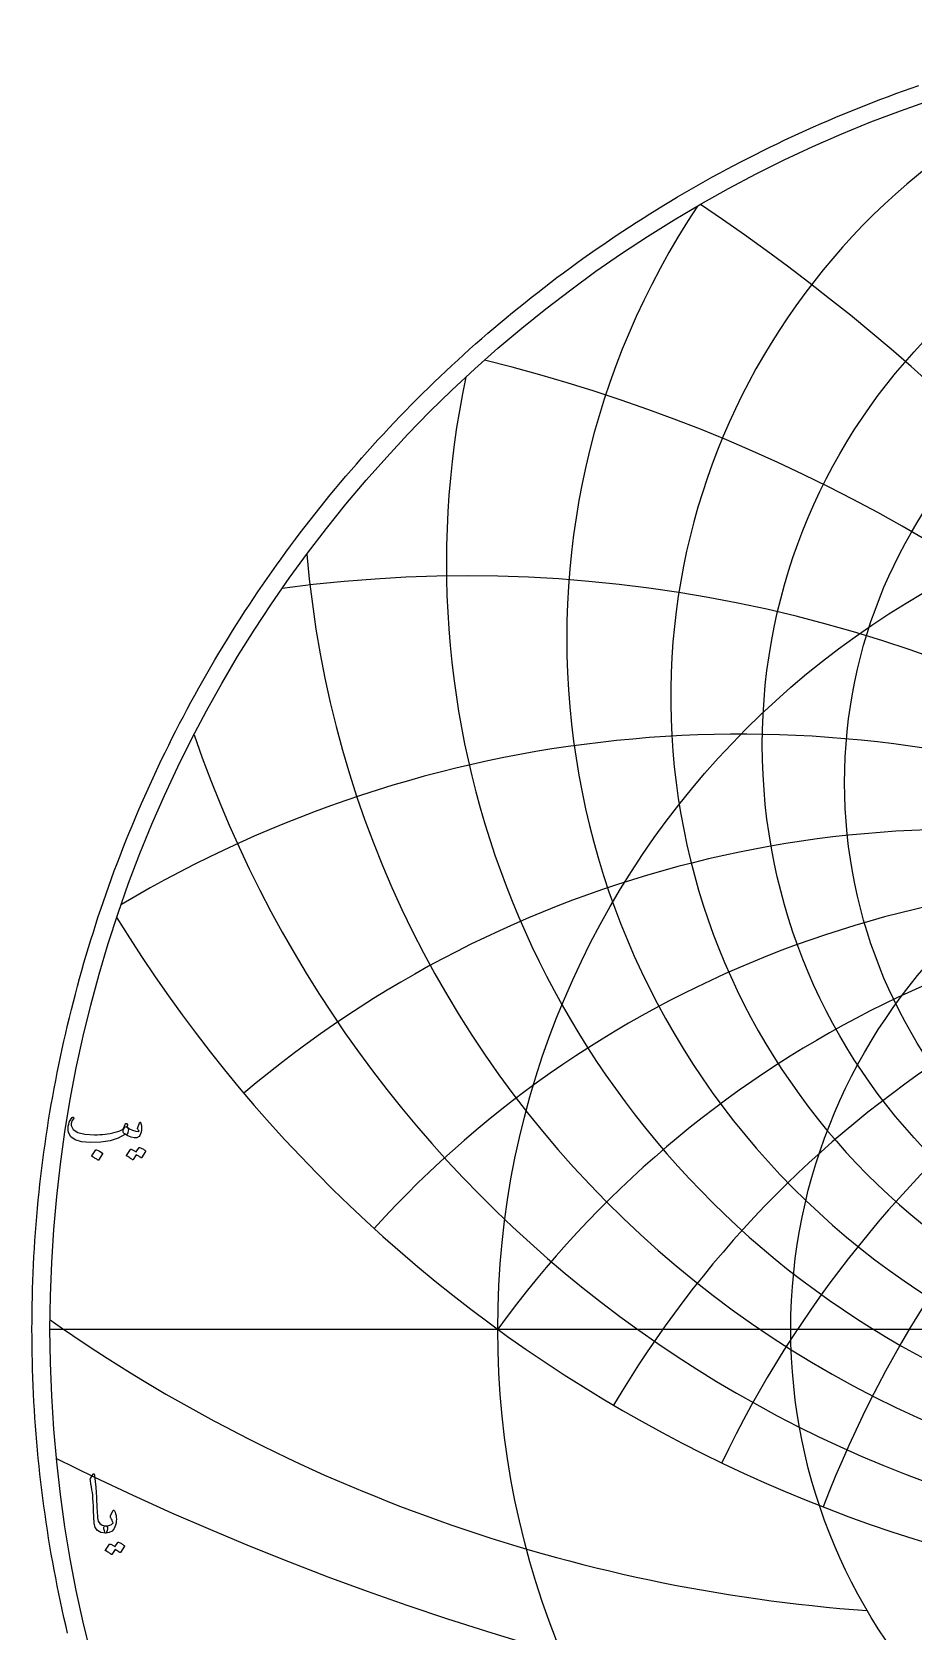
# Model space of a CAD drawing. Header units: millimetres. Extents: x -55 to 55, y -55 to 56.
# Drawn here: x -54.8 to -18, y -12.6 to 54 of the extents above; entities that cross this region are included whole.
import ezdxf

# ---------------------------------------------------------------- set-up
doc = ezdxf.new("R2010")
doc.units = ezdxf.units.MM
for name, color, linetype in [('CUT_OUTER', 1, 'Continuous'), ('ENGRAVE', 7, 'Continuous'), ('ENGRAVE_FINE', 8, 'Continuous'), ('TEXT', 5, 'Continuous')]:
    doc.layers.add(name, color=color, linetype=linetype)

msp = doc.modelspace()

# ---------------------------------------------------------------- linework, layer by layer
at = {"layer": 'CUT_OUTER'}
msp.add_lwpolyline([(-53.2685, -12.6504), (-53.3451, -12.3233), (-53.4197, -11.9958), (-53.4923, -11.6678), (-53.5629, -11.3393), (-53.6314, -11.0105), (-53.698, -10.6812), (-53.7625, -10.3515), (-53.825, -10.0214), (-53.8855, -9.691), (-53.944, -9.3602), (-54.0004, -9.029), (-54.0548, -8.6975), (-54.1071, -8.3656), (-54.1574, -8.0335), (-54.2057, -7.701), (-54.2519, -7.3683), (-54.2961, -7.0353), (-54.3383, -6.702), (-54.3784, -6.3684), (-54.4164, -6.0347), (-54.4524, -5.7007), (-54.4864, -5.3664), (-54.5183, -5.032), (-54.5481, -4.6974), (-54.5759, -4.3626), (-54.6017, -4.0277), (-54.6253, -3.6926), (-54.647, -3.3573), (-54.6665, -3.0219), (-54.6841, -2.6865), (-54.6995, -2.3509), (-54.7129, -2.0152), (-54.7242, -1.6794), (-54.7335, -1.3436), (-54.7407, -1.0078), (-54.7459, -0.6719), (-54.749, -0.3359), (-54.75, 0), (-54.749, 0.3359), (-54.7459, 0.6719), (-54.7407, 1.0078), (-54.7335, 1.3436), (-54.7242, 1.6794), (-54.7129, 2.0152), (-54.6995, 2.3509), (-54.6841, 2.6865), (-54.6665, 3.0219), (-54.647, 3.3573), (-54.6253, 3.6926), (-54.6017, 4.0277), (-54.5759, 4.3626), (-54.5481, 4.6974), (-54.5183, 5.032), (-54.4864, 5.3664), (-54.4524, 5.7007), (-54.4164, 6.0347), (-54.3784, 6.3684), (-54.3383, 6.702), (-54.2961, 7.0353), (-54.2519, 7.3683), (-54.2057, 7.701), (-54.1574, 8.0335), (-54.1071, 8.3656), (-54.0548, 8.6975), (-54.0004, 9.029), (-53.944, 9.3602), (-53.8855, 9.691), (-53.825, 10.0214), (-53.7625, 10.3515), (-53.698, 10.6812), (-53.6314, 11.0105), (-53.5629, 11.3393), (-53.4923, 11.6678), (-53.4197, 11.9958), (-53.3451, 12.3233), (-53.2685, 12.6504), (-53.1898, 12.977), (-53.1092, 13.3032), (-53.0266, 13.6288), (-52.942, 13.9539), (-52.8553, 14.2785), (-52.7667, 14.6025), (-52.6761, 14.926), (-52.5836, 15.249), (-52.489, 15.5713), (-52.3925, 15.8931), (-52.294, 16.2143), (-52.1935, 16.5348), (-52.0911, 16.8548), (-51.9867, 17.1741), (-51.8803, 17.4927), (-51.772, 17.8107), (-51.6617, 18.1281), (-51.5495, 18.4447), (-51.4354, 18.7607), (-51.3193, 19.0759), (-51.2013, 19.3905), (-51.0814, 19.7043), (-50.9595, 20.0173), (-50.8357, 20.3296), (-50.71, 20.6412), (-50.5824, 20.9519), (-50.4529, 21.2619), (-50.3215, 21.5711), (-50.1882, 21.8794), (-50.053, 22.187), (-49.9159, 22.4937), (-49.7769, 22.7995), (-49.6361, 23.1045), (-49.4934, 23.4086), (-49.3488, 23.7119), (-49.2024, 24.0142), (-49.0542, 24.3157), (-48.904, 24.6162), (-48.7521, 24.9158), (-48.5983, 25.2145), (-48.4426, 25.5122), (-48.2852, 25.809), (-48.1259, 26.1048), (-47.9648, 26.3996), (-47.802, 26.6934), (-47.6373, 26.9862), (-47.4708, 27.278), (-47.3025, 27.5687), (-47.1325, 27.8585), (-46.9606, 28.1471), (-46.787, 28.4347), (-46.6117, 28.7213), (-46.4346, 29.0067), (-46.2557, 29.2911), (-46.0751, 29.5744), (-45.8928, 29.8565), (-45.7087, 30.1376), (-45.523, 30.4175), (-45.3355, 30.6962), (-45.1463, 30.9738), (-44.9554, 31.2502), (-44.7628, 31.5255), (-44.5685, 31.7996), (-44.3725, 32.0724), (-44.1749, 32.3441), (-43.9756, 32.6145), (-43.7747, 32.8838), (-43.5721, 33.1517), (-43.3678, 33.4185), (-43.162, 33.6839), (-42.9545, 33.9481), (-42.7454, 34.2111), (-42.5346, 34.4727), (-42.3223, 34.733), (-42.1084, 34.9921), (-41.8929, 35.2498), (-41.6758, 35.5062), (-41.4572, 35.7612), (-41.237, 36.0149), (-41.0152, 36.2673), (-40.7919, 36.5182), (-40.5671, 36.7679), (-40.3407, 37.0161), (-40.1128, 37.2629), (-39.8834, 37.5083), (-39.6525, 37.7523), (-39.4201, 37.9949), (-39.1863, 38.2361), (-38.9509, 38.4758), (-38.7141, 38.7141), (-38.4758, 38.9509), (-38.2361, 39.1863), (-37.9949, 39.4201), (-37.7523, 39.6525), (-37.5083, 39.8834), (-37.2629, 40.1128), (-37.0161, 40.3407), (-36.7679, 40.5671), (-36.5182, 40.7919), (-36.2673, 41.0152), (-36.0149, 41.237), (-35.7612, 41.4572), (-35.5062, 41.6758), (-35.2498, 41.8929), (-34.9921, 42.1084), (-34.733, 42.3223), (-34.4727, 42.5346), (-34.2111, 42.7454), (-33.9481, 42.9545), (-33.6839, 43.162), (-33.4185, 43.3678), (-33.1517, 43.5721), (-32.8838, 43.7747), (-32.6145, 43.9756), (-32.3441, 44.1749), (-32.0724, 44.3725), (-31.7996, 44.5685), (-31.5255, 44.7628), (-31.2502, 44.9554), (-30.9738, 45.1463), (-30.6962, 45.3355), (-30.4175, 45.523), (-30.1376, 45.7087), (-29.8565, 45.8928), (-29.5744, 46.0751), (-29.2911, 46.2557), (-29.0067, 46.4346), (-28.7213, 46.6117), (-28.4347, 46.787), (-28.1471, 46.9606), (-27.8585, 47.1325), (-27.5687, 47.3025), (-27.278, 47.4708), (-26.9862, 47.6373), (-26.6934, 47.802), (-26.3996, 47.9648), (-26.1048, 48.1259), (-25.809, 48.2852), (-25.5122, 48.4426), (-25.2145, 48.5983), (-24.9158, 48.7521), (-24.6162, 48.904), (-24.3157, 49.0542), (-24.0142, 49.2024), (-23.7119, 49.3488), (-23.4086, 49.4934), (-23.1045, 49.6361), (-22.7995, 49.7769), (-22.4937, 49.9159), (-22.187, 50.053), (-21.8794, 50.1882), (-21.5711, 50.3215), (-21.2619, 50.4529), (-20.9519, 50.5824), (-20.6412, 50.71), (-20.3296, 50.8357), (-20.0173, 50.9595), (-19.7043, 51.0814), (-19.3905, 51.2013), (-19.0759, 51.3193), (-18.7607, 51.4354), (-18.4447, 51.5495), (-18.1281, 51.6617), (-17.8107, 51.772)], dxfattribs=at)
at = {"layer": 'ENGRAVE'}
msp.add_lwpolyline([(-54, 0), (54, 0)], dxfattribs=at)
for centre, radius in [((0, 0), 54), ((0, 24.3261), 24.3261), ((0, 22.7517), 20.8992), ((0, 0), 35.3478), ((0, 0), 23.1383)]:
    msp.add_circle(centre, radius, dxfattribs=at)
for centre, radius, start, end in [((0, 26.2892), 28.1417, 104.436571, 75.563429), ((0, 28.7545), 32.4697, 146.343028, 33.656972), ((0, 31.8877), 37.4863, 168.076059, 11.923941), ((0, 35.9396), 43.453, 184.845211, 355.154789), ((0, 41.3064), 50.7778, 199.041634, 340.958366), ((0, -25.6817), 43.6923, 36, 144), ((0, -25.6817), 43.6923, 36, 144), ((0, 48.6521), 60.1373, 211.615649, 328.384351), ((-15.0301, 56.0931), 67.9839, 235.026154, 265.845624)]:
    msp.add_arc(centre, radius, start, end, dxfattribs=at)
at = {"layer": 'ENGRAVE_FINE'}
for centre, radius, start, end in [((-75.6773, -25.6817), 87.3846, 9.951474, 56.069558), ((-75.6773, -25.6817), 87.3846, 9.951474, 56.069558), ((-52.0705, -25.6817), 67.9732, 13.489072, 76.236453), ((-52.0705, -25.6817), 67.9732, 13.489072, 76.236453), ((-36.6622, -25.6817), 57.0363, 17.231004, 97.725349), ((-36.6622, -25.6817), 57.0363, 17.231004, 97.725349), ((-25.2258, -25.6817), 50.4515, 21.249547, 120.755909), ((-25.2258, -25.6817), 50.4515, 21.249547, 120.755909), ((25.2258, -25.6817), 50.4515, 59.244091, 158.750453), ((25.2258, -25.6817), 50.4515, 59.244091, 158.750453), ((-15.9027, -25.6817), 46.4964, 25.634518, 130.214249), ((-15.9027, -25.6817), 46.4964, 25.634518, 130.214249), ((15.9027, -25.6817), 46.4964, 49.785751, 154.365482), ((15.9027, -25.6817), 46.4964, 49.785751, 154.365482), ((-7.7041, -25.6817), 44.3663, 30.500929, 137.66478), ((-7.7041, -25.6817), 44.3663, 30.500929, 137.66478), ((7.7041, -25.6817), 44.3663, 42.33522, 149.499071), ((7.7041, -25.6817), 44.3663, 42.33522, 149.499071), ((0, 102.5834), 120.594, 243.541053, 296.458947)]:
    msp.add_arc(centre, radius, start, end, dxfattribs=at)
at = {"layer": 'TEXT'}
for points in [[(-50.7955, 8.41), (-50.7922, 8.4083), (-50.7891, 8.4066), (-50.7863, 8.4049), (-50.7836, 8.4032), (-50.7809, 8.4013), (-50.7781, 8.399), (-50.775, 8.3962), (-50.7717, 8.393), (-50.7442, 8.3606), (-50.7334, 8.3146), (-50.7391, 8.255), (-50.7615, 8.1818), (-50.7821, 8.1373), (-50.8032, 8.1094), (-50.8247, 8.0981), (-50.8466, 8.1034), (-50.8577, 8.1088), (-50.8671, 8.1111), (-50.8747, 8.1105), (-50.8807, 8.1069), (-51.16, 7.954), (-51.4938, 7.8463), (-51.8822, 7.7837), (-52.325, 7.7662), (-52.6831, 7.7969), (-52.9535, 7.8786), (-53.1362, 8.0115), (-53.2311, 8.1954), (-53.2458, 8.2823), (-53.249, 8.3692), (-53.2407, 8.456), (-53.2209, 8.5429), (-53.1939, 8.6197), (-53.1605, 8.6902), (-53.1206, 8.7543), (-53.0744, 8.812), (-53.0657, 8.8192), (-53.0566, 8.8239), (-53.047, 8.826), (-53.037, 8.8256), (-53.0276, 8.8216), (-53.0199, 8.8162), (-53.014, 8.8096), (-53.0097, 8.8018), (-53.0078, 8.7941), (-53.0089, 8.7847), (-53.0129, 8.7737), (-53.0199, 8.7609), (-53.0693, 8.6885), (-53.1017, 8.6178), (-53.117, 8.5488), (-53.1153, 8.4816), (-53.0344, 8.3129), (-52.8462, 8.192), (-52.5507, 8.1188), (-52.1479, 8.0932), (-52.0373, 8.0949), (-51.9269, 8.1), (-51.8167, 8.1086), (-51.7067, 8.1205), (-51.5976, 8.1358), (-51.49, 8.1545), (-51.3839, 8.1767), (-51.2792, 8.2022), (-51.1777, 8.2312), (-51.0944, 8.2601), (-51.0295, 8.2891), (-50.9829, 8.3181), (-50.9649, 8.3334), (-50.9484, 8.3521), (-50.9334, 8.3743), (-50.9199, 8.3998), (-50.9072, 8.4283), (-50.8947, 8.4594), (-50.8825, 8.4931), (-50.8705, 8.5293), (-50.8658, 8.5403), (-50.8585, 8.5497), (-50.8487, 8.5574), (-50.8364, 8.5633), (-50.8232, 8.5665), (-50.8109, 8.5659), (-50.7994, 8.5614), (-50.7887, 8.5531), (-50.7802, 8.5416), (-50.7751, 8.5276), (-50.7734, 8.5109), (-50.7751, 8.4918)], [(-50.8977, 8.1375), (-50.9348, 8.1726), (-50.9539, 8.2167), (-50.9552, 8.2697), (-50.9386, 8.3317), (-50.9026, 8.3872), (-50.8696, 8.4211), (-50.8396, 8.4332), (-50.8126, 8.4237), (-50.6848, 8.3391), (-50.5571, 8.2797), (-50.4293, 8.2455), (-50.3016, 8.2363), (-50.2971, 8.2372), (-50.2939, 8.2397), (-50.292, 8.244), (-50.2914, 8.2499), (-50.2946, 8.2612), (-50.3041, 8.278), (-50.3201, 8.3004), (-50.3425, 8.3283), (-50.3467, 8.3368), (-50.3493, 8.3453), (-50.3501, 8.3538), (-50.3493, 8.3623), (-50.2675, 8.5974), (-50.2637, 8.6063), (-50.259, 8.6127), (-50.2535, 8.6165), (-50.2471, 8.6178), (-50.2407, 8.6168), (-50.2352, 8.6136), (-50.2305, 8.6082), (-50.2266, 8.6008), (-50.2011, 8.5244), (-50.1858, 8.4484), (-50.1807, 8.3728), (-50.1858, 8.2976), (-50.2024, 8.2042), (-50.2249, 8.1281), (-50.2535, 8.0696), (-50.288, 8.0285), (-50.3141, 8.0059), (-50.3382, 7.9893), (-50.3601, 7.9787), (-50.3799, 7.974), (-50.4941, 7.9714), (-50.6184, 7.9978), (-50.7529, 8.0532), (-50.8977, 8.1375)], [(-52.0866, 7.463), (-52.0823, 7.4673), (-52.0763, 7.4698), (-52.0687, 7.4707), (-52.0593, 7.4698), (-51.9931, 7.443), (-51.9307, 7.4102), (-51.8722, 7.3715), (-51.8175, 7.3268), (-51.8121, 7.32), (-51.8098, 7.3132), (-51.8104, 7.3063), (-51.8141, 7.2995), (-51.9742, 7.0406), (-51.9801, 7.0345), (-51.9878, 7.033), (-51.9971, 7.0362), (-52.0082, 7.044), (-52.0178, 7.0509), (-52.0329, 7.0611), (-52.0536, 7.0747), (-52.0798, 7.0917), (-52.1119, 7.1122), (-52.1504, 7.136), (-52.1954, 7.1633), (-52.2467, 7.1939), (-52.2535, 7.199), (-52.2569, 7.2041), (-52.2569, 7.2093), (-52.2535, 7.2144)], [(-50.2914, 7.5584), (-50.2871, 7.5627), (-50.2811, 7.5652), (-50.2735, 7.5661), (-50.2641, 7.5652), (-50.2306, 7.5527), (-50.1981, 7.5388), (-50.1667, 7.5237), (-50.1364, 7.5073), (-50.1069, 7.4894), (-50.078, 7.4698), (-50.0498, 7.4486), (-50.0223, 7.4256), (-50.0169, 7.4185), (-50.0146, 7.4111), (-50.0152, 7.4032), (-50.0189, 7.3949), (-50.1824, 7.136), (-50.1868, 7.1326), (-50.1934, 7.1326), (-50.2022, 7.136), (-50.213, 7.1428), (-50.2205, 7.1491), (-50.2326, 7.1577), (-50.2494, 7.1687), (-50.2709, 7.182), (-50.2973, 7.1979), (-50.3288, 7.2165), (-50.3655, 7.2379), (-50.4072, 7.2621), (-50.5366, 7.0611), (-50.5426, 7.0549), (-50.5503, 7.0534), (-50.5596, 7.0566), (-50.5707, 7.0645), (-50.5803, 7.0713), (-50.5954, 7.0815), (-50.616, 7.0951), (-50.6422, 7.1122), (-50.6744, 7.1326), (-50.7129, 7.1565), (-50.7578, 7.1837), (-50.8091, 7.2144), (-50.8145, 7.2195), (-50.8168, 7.2246), (-50.8162, 7.2297), (-50.8126, 7.2348), (-50.6456, 7.4835), (-50.6414, 7.4877), (-50.6354, 7.4903), (-50.6278, 7.4911), (-50.6184, 7.4903), (-50.5899, 7.481), (-50.5622, 7.4703), (-50.5354, 7.458), (-50.5094, 7.4443), (-50.4843, 7.4293), (-50.46, 7.4132), (-50.4366, 7.3961), (-50.414, 7.3779)], [(-52.1974, -6.0357), (-52.1908, -6.0254), (-52.1846, -6.0186), (-52.1789, -6.0152), (-52.1735, -6.0152), (-52.1654, -6.0197), (-52.1582, -6.0331), (-52.1518, -6.0555), (-52.1463, -6.0868), (-52.1182, -6.3412), (-52.0952, -6.5764), (-52.0773, -6.7925), (-52.0645, -6.9895), (-52.0563, -7.1579), (-52.0488, -7.3088), (-52.0419, -7.4423), (-52.0356, -7.5584), (-52.0301, -7.6569), (-52.0258, -7.738), (-52.0225, -7.8017), (-52.0202, -7.8479), (-51.99, -7.9863), (-51.9232, -8.0881), (-51.8197, -8.1532), (-51.6796, -8.1817), (-51.6406, -8.192), (-51.6157, -8.2158), (-51.6049, -8.2533), (-51.6081, -8.3044), (-51.624, -8.3848), (-51.6413, -8.4423), (-51.6598, -8.4768), (-51.6796, -8.4883), (-51.8768, -8.4623), (-52.022, -8.3844), (-52.1152, -8.2545), (-52.1565, -8.0727), (-52.163, -7.9858), (-52.1689, -7.8986), (-52.1741, -7.8112), (-52.1786, -7.7236), (-52.1828, -7.6357), (-52.1867, -7.5477), (-52.1905, -7.4595), (-52.194, -7.371), (-52.2004, -7.2023), (-52.2093, -7.0504), (-52.2208, -6.9153), (-52.2349, -6.797), (-52.2515, -6.6834), (-52.2706, -6.5624), (-52.2923, -6.4339), (-52.3166, -6.298), (-52.3198, -6.2735), (-52.3192, -6.2511), (-52.3147, -6.2309), (-52.3064, -6.2128)], [(-51.4752, -7.7696), (-51.3798, -7.5584), (-51.3658, -7.5351), (-51.3509, -7.5268), (-51.3351, -7.5334), (-51.3185, -7.5549), (-51.2879, -7.6193), (-51.264, -7.6865), (-51.247, -7.7565), (-51.2368, -7.8292), (-51.2336, -7.9051), (-51.2376, -7.9846), (-51.2489, -8.0677), (-51.2674, -8.1545), (-51.3238, -8.3005), (-51.4113, -8.4049), (-51.5299, -8.4674), (-51.6796, -8.4883), (-51.6968, -8.4775), (-51.7145, -8.4449), (-51.7326, -8.3906), (-51.7511, -8.3146), (-51.7565, -8.2739), (-51.7554, -8.2405), (-51.7479, -8.2143), (-51.7341, -8.1954), (-51.723, -8.1881), (-51.7103, -8.1834), (-51.6958, -8.1813), (-51.6796, -8.1817), (-51.5853, -8.1788), (-51.5033, -8.1596), (-51.4337, -8.1242), (-51.3764, -8.0727), (-51.3739, -8.0687), (-51.373, -8.0634), (-51.3739, -8.0568), (-51.3764, -8.0489), (-51.3898, -8.0008), (-51.4096, -7.9518), (-51.4358, -7.902), (-51.4684, -7.8513), (-51.479, -7.8321), (-51.4837, -7.8121), (-51.4825, -7.7913), (-51.4752, -7.7696)], [(-51.172, -8.8732), (-51.1678, -8.869), (-51.1618, -8.8664), (-51.1542, -8.8656), (-51.1448, -8.8664), (-51.1113, -8.879), (-51.0788, -8.8928), (-51.0474, -8.9079), (-51.017, -8.9243), (-50.9876, -8.9422), (-50.9587, -8.9618), (-50.9305, -8.9831), (-50.9029, -9.0061), (-50.8976, -9.0131), (-50.8953, -9.0206), (-50.8959, -9.0284), (-50.8995, -9.0368), (-51.063, -9.2956), (-51.0675, -9.299), (-51.0741, -9.299), (-51.0828, -9.2956), (-51.0937, -9.2888), (-51.1011, -9.2825), (-51.1133, -9.2739), (-51.1301, -9.263), (-51.1516, -9.2497), (-51.178, -9.2338), (-51.2095, -9.2152), (-51.2461, -9.1938), (-51.2879, -9.1696), (-51.4173, -9.3706), (-51.4233, -9.3768), (-51.4309, -9.3782), (-51.4403, -9.3751), (-51.4514, -9.3672), (-51.461, -9.3604), (-51.4761, -9.3501), (-51.4967, -9.3365), (-51.5229, -9.3195), (-51.5551, -9.299), (-51.5936, -9.2752), (-51.6385, -9.248), (-51.6898, -9.2173), (-51.6951, -9.2122), (-51.6975, -9.2071), (-51.6968, -9.202), (-51.6932, -9.1969), (-51.5263, -8.9482), (-51.5221, -8.9439), (-51.5161, -8.9414), (-51.5084, -8.9405), (-51.4991, -8.9414), (-51.4705, -8.9506), (-51.4429, -8.9614), (-51.416, -8.9736), (-51.3901, -8.9874), (-51.3649, -9.0024), (-51.3407, -9.0184), (-51.3172, -9.0356), (-51.2947, -9.0538)]]:
    msp.add_lwpolyline(points, close=True, dxfattribs=at)

doc.saveas('drawing.dxf')
